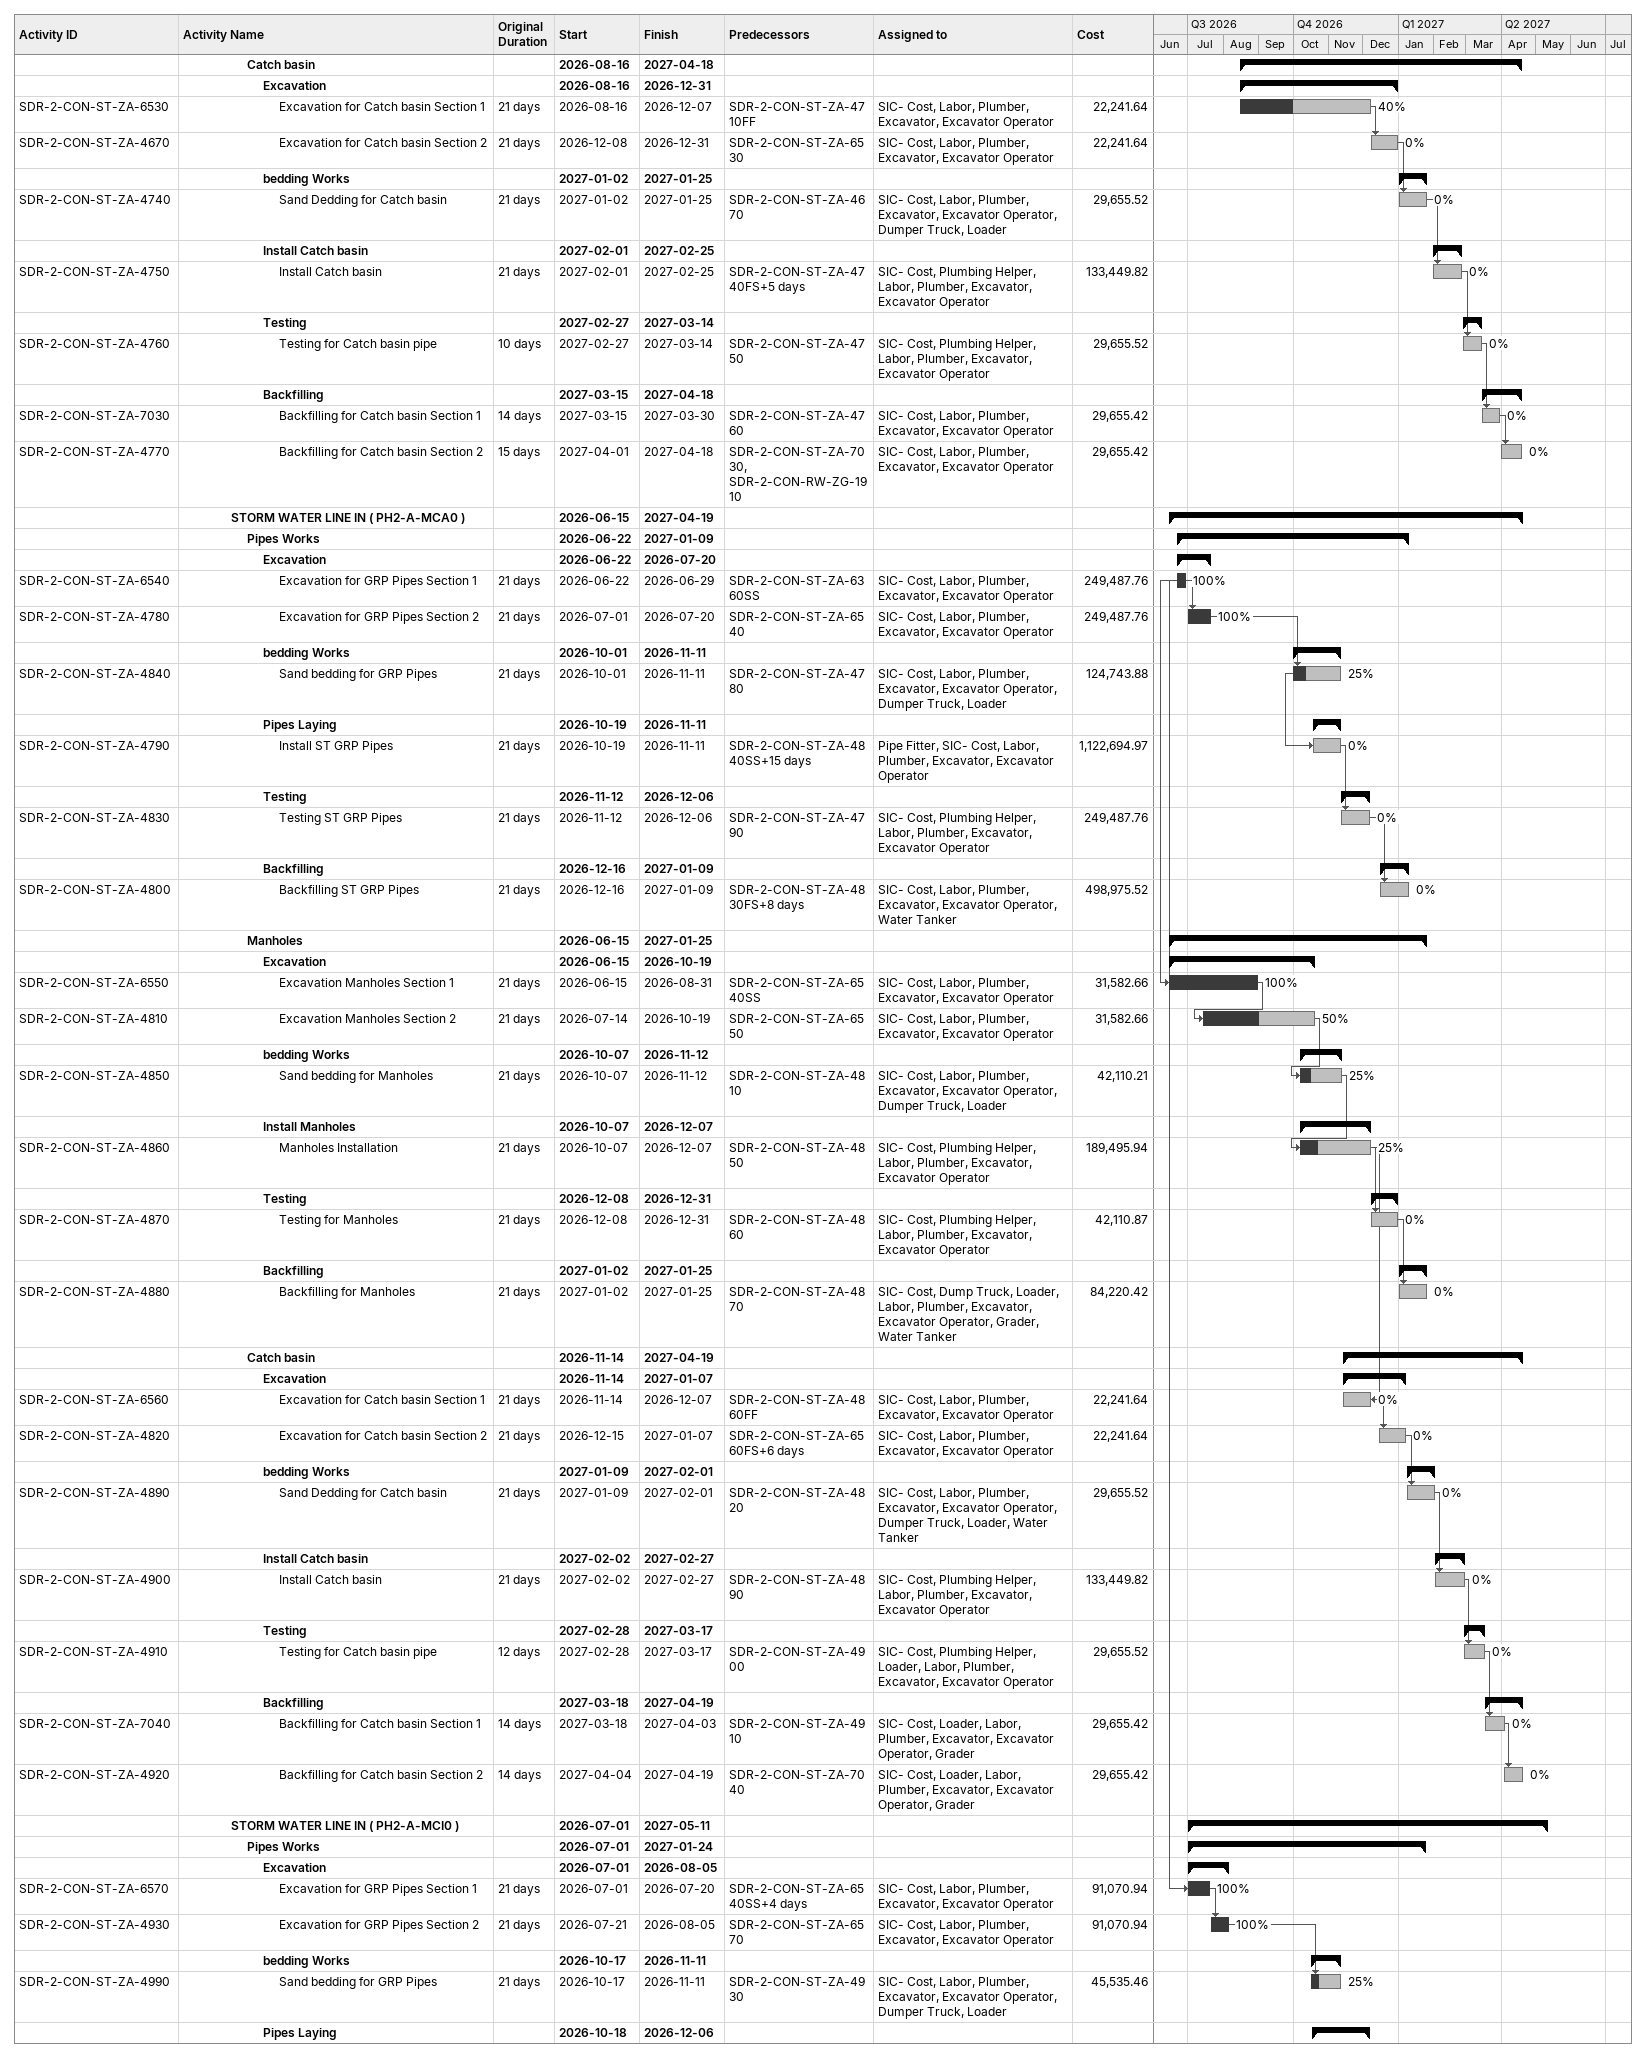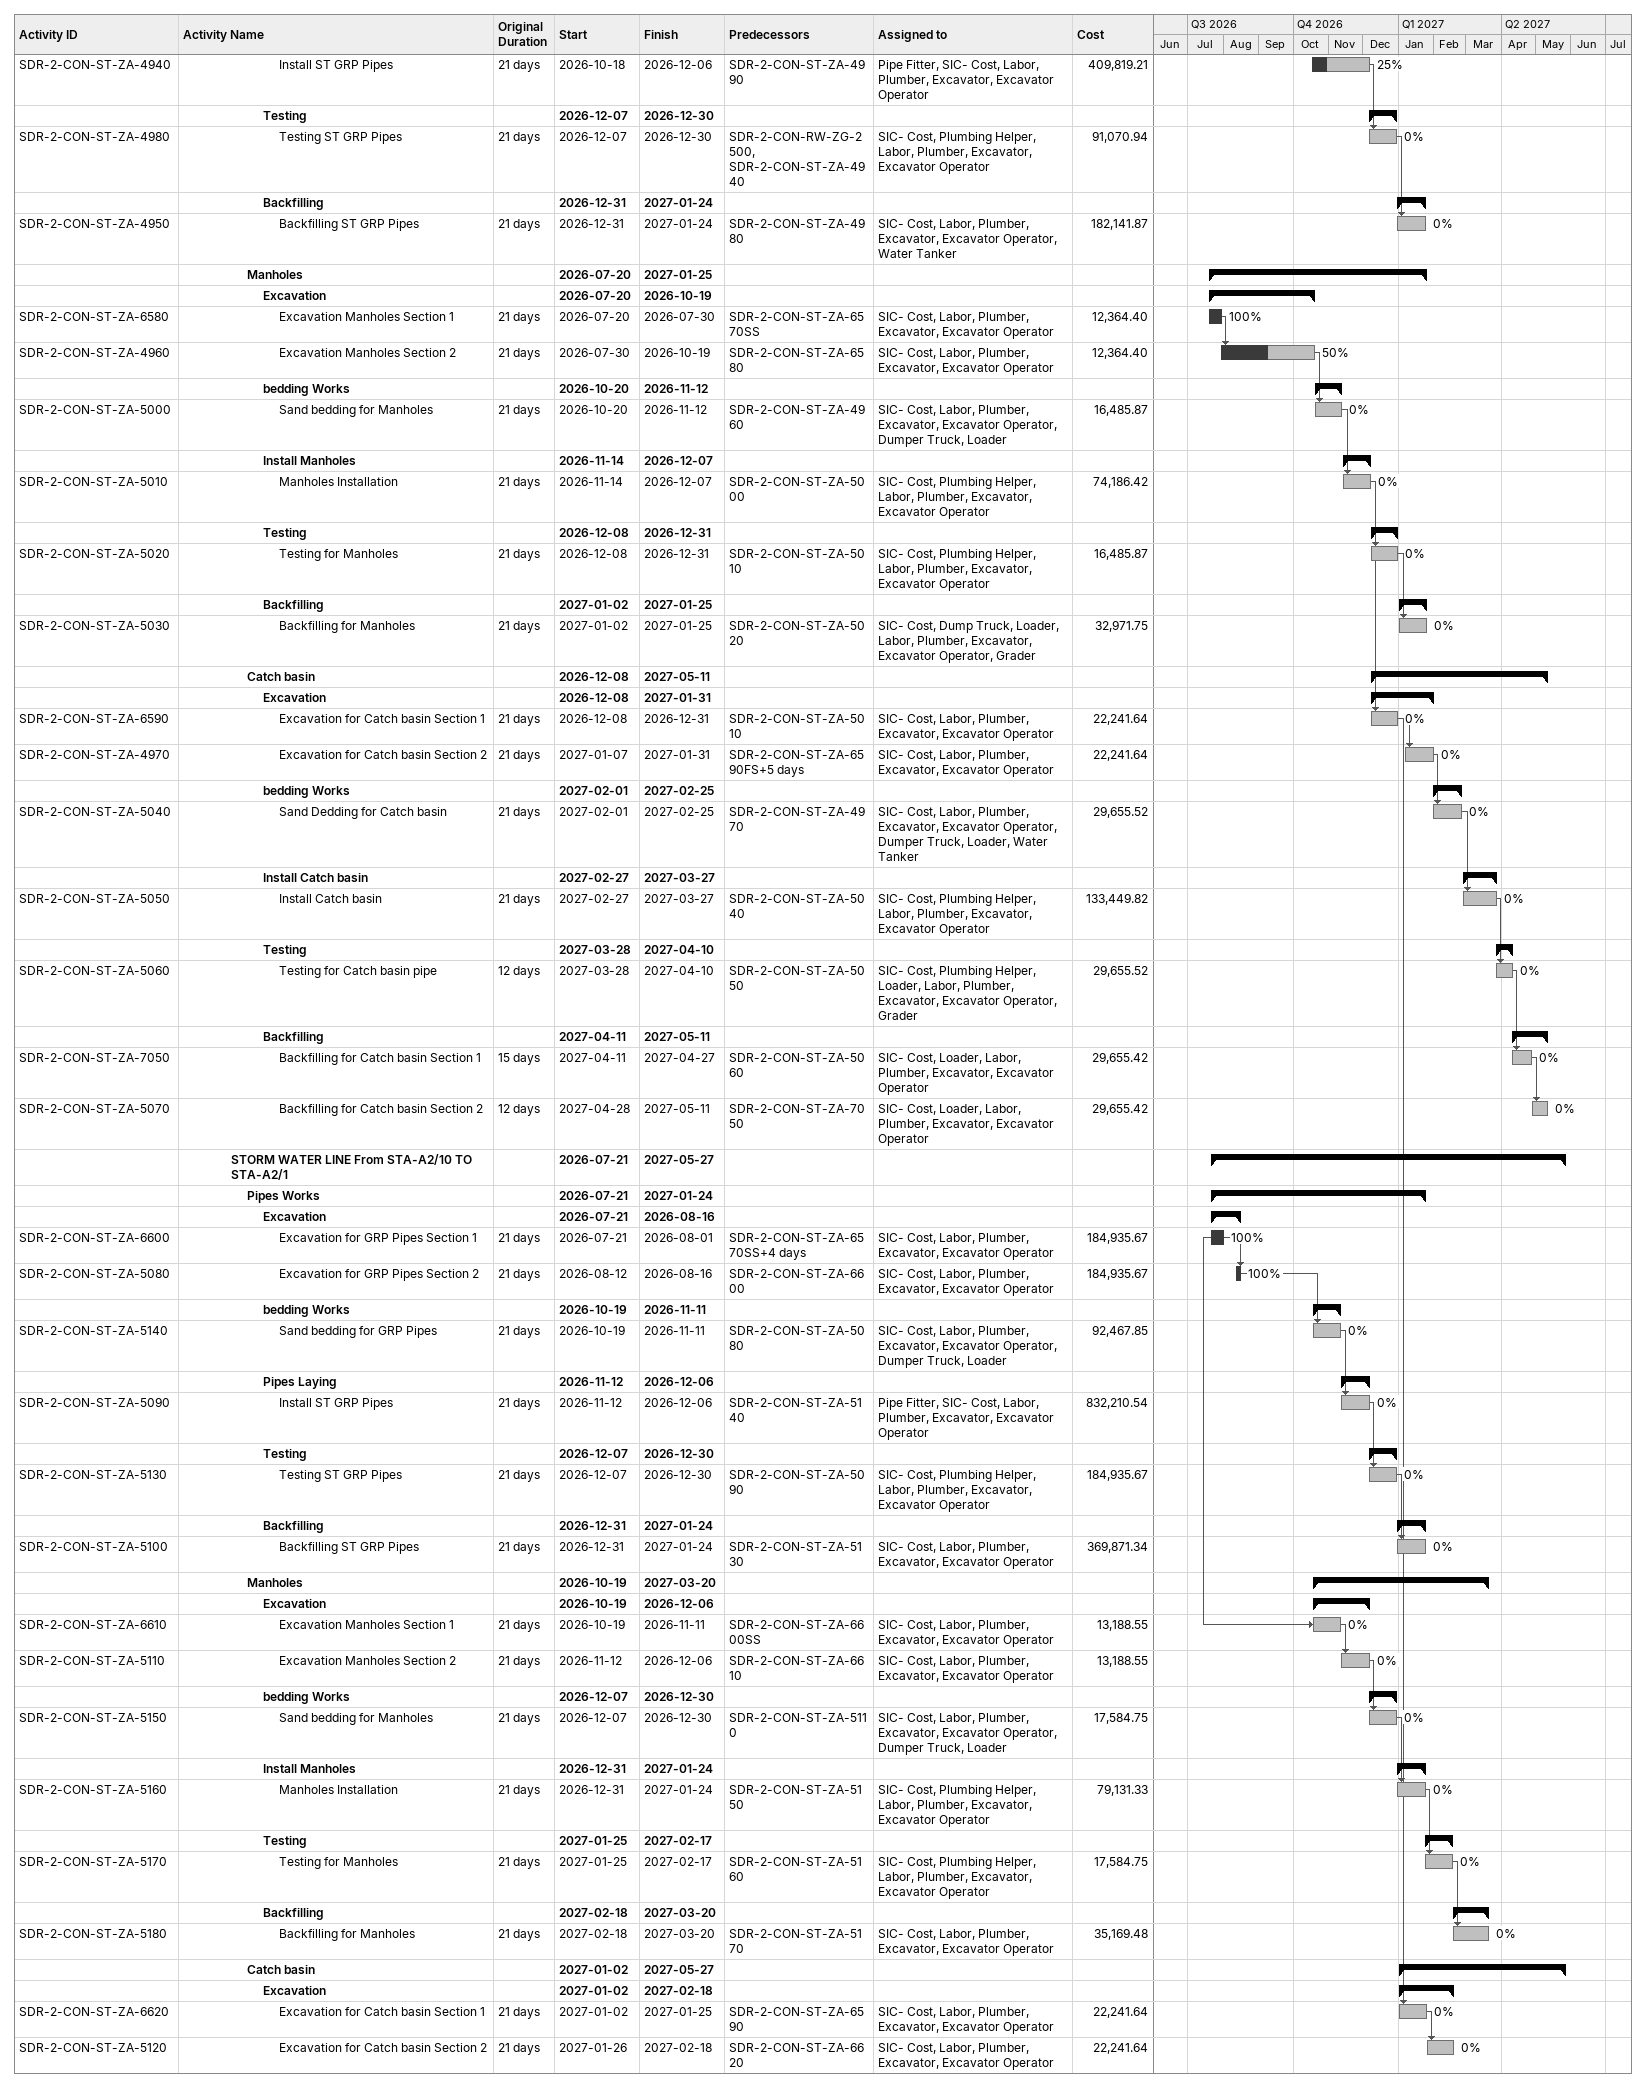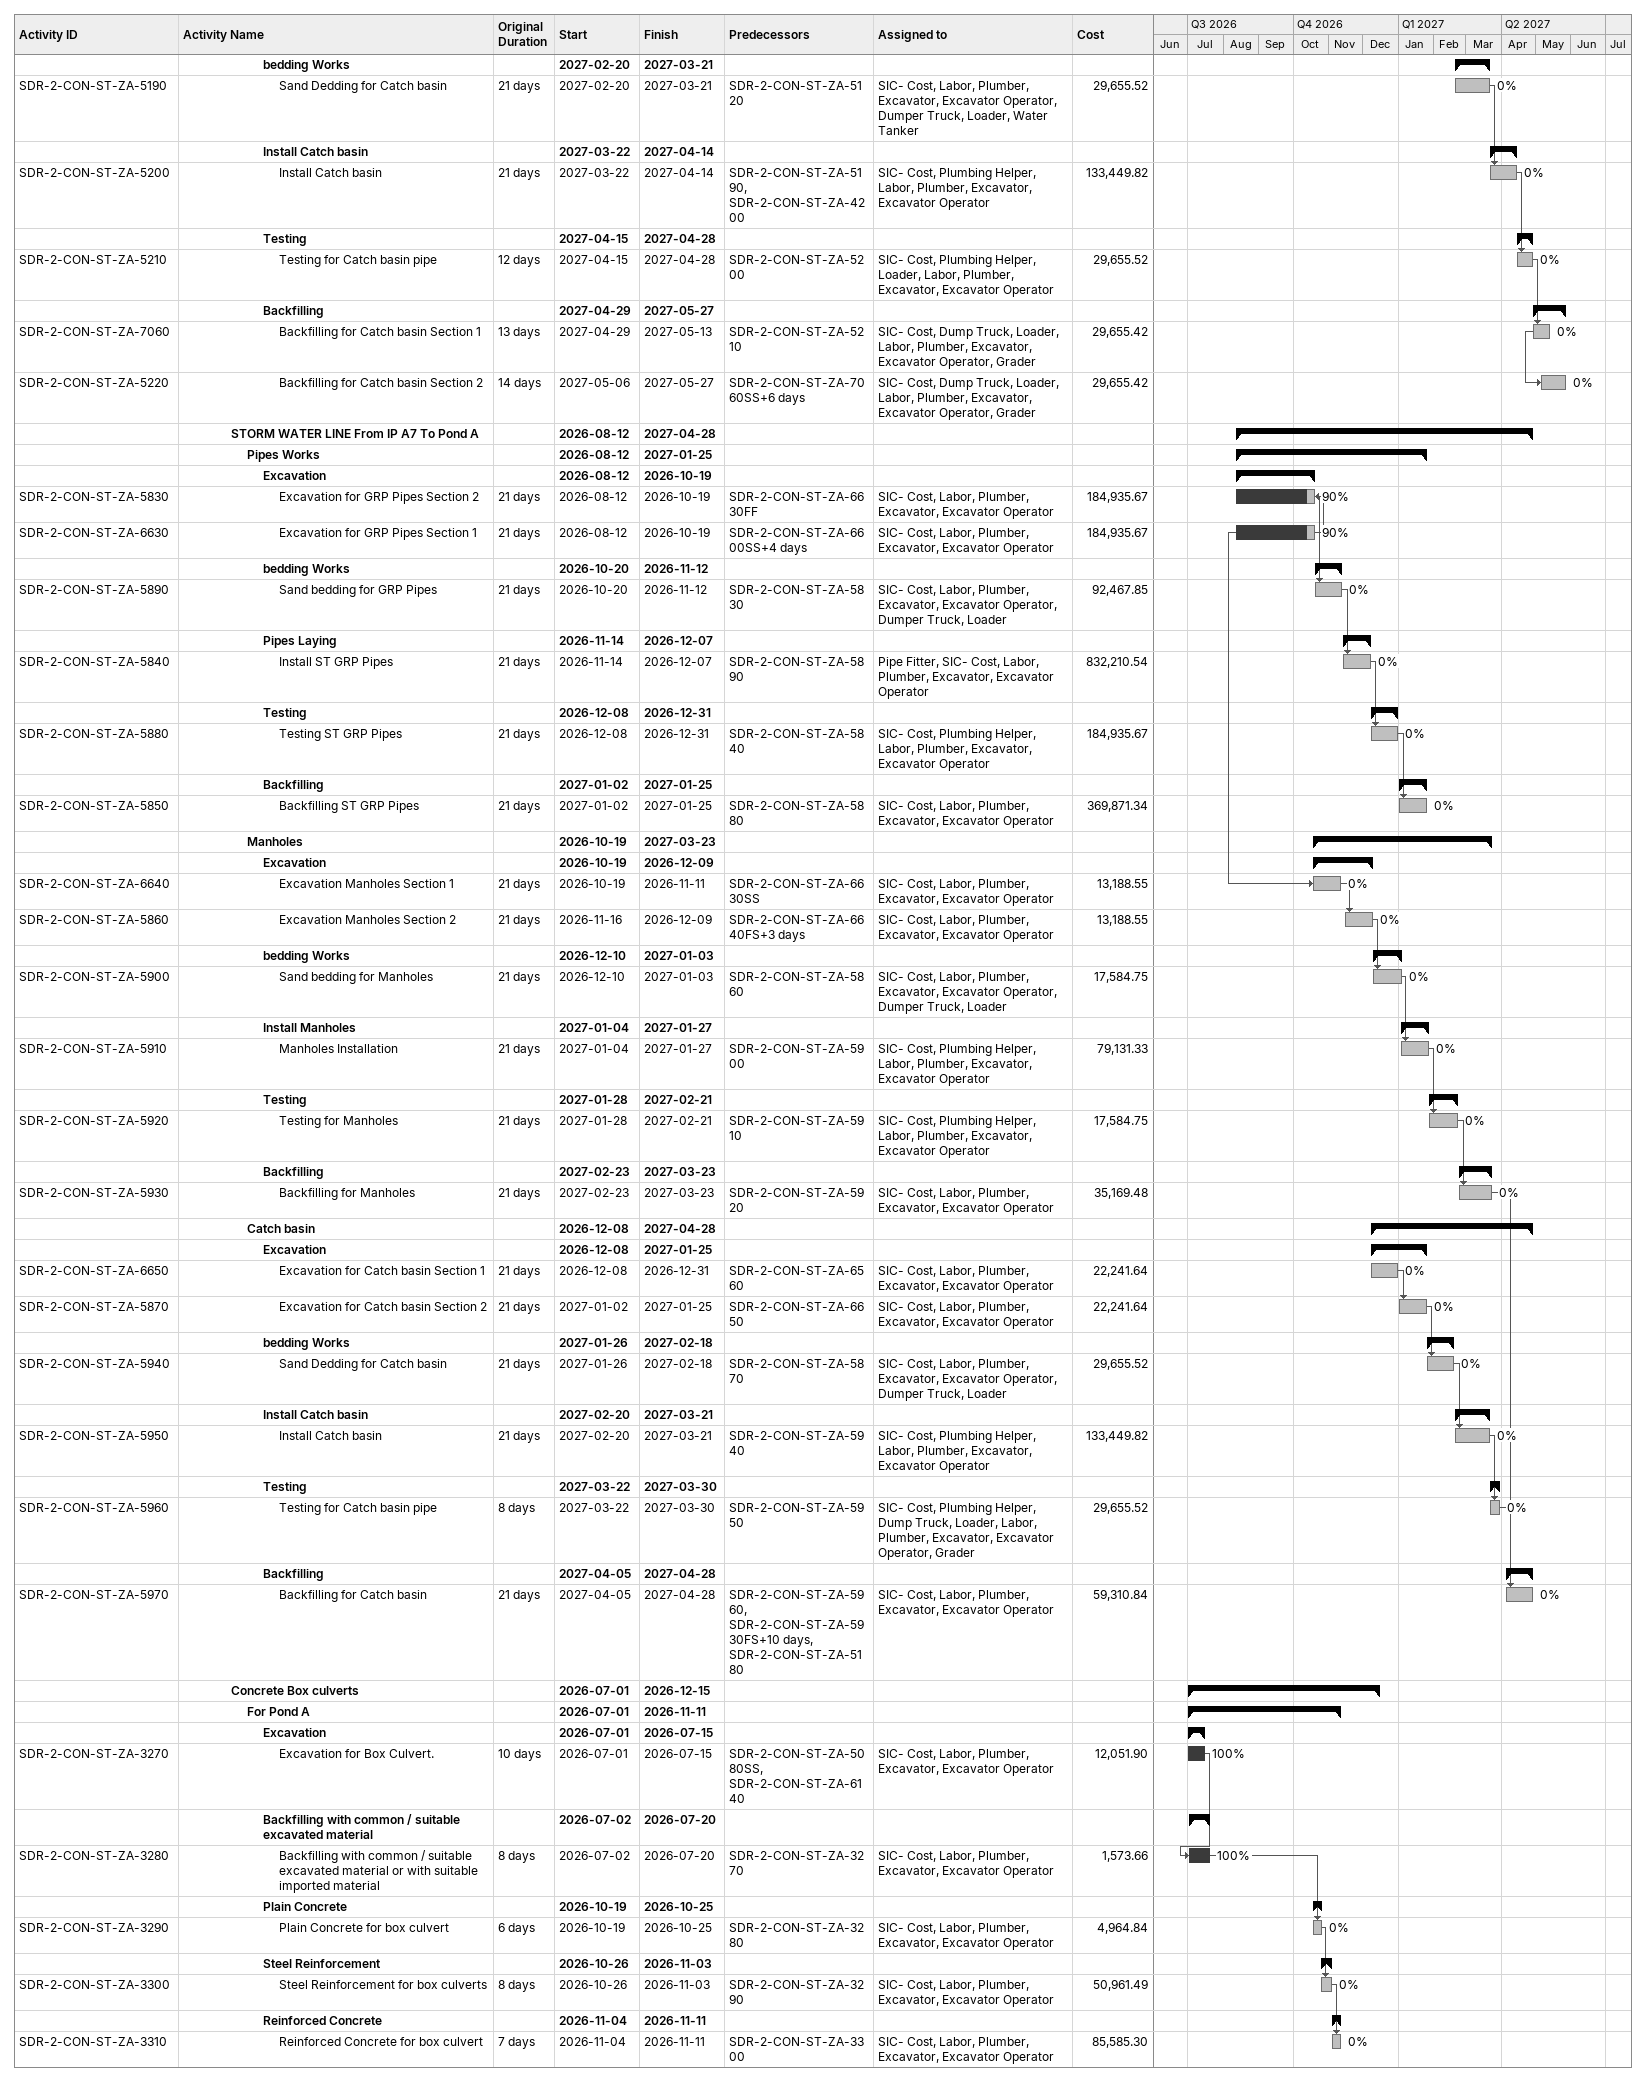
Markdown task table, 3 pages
| ID | Level | Task | Original duration | Start | Finish | Predecessors | Resources | % complete | Cost |
|---|---|---|---|---|---|---|---|---|---|
|  | 5 | **Catch basin** |  | 2026-08-16 | 2027-04-18 |  |  |  |  |
|  | 6 | **Excavation** |  | 2026-08-16 | 2026-12-31 |  |  |  |  |
| SDR-2-CON-ST-ZA-6530 | 7 | Excavation for Catch basin Section 1 | 21d | 2026-08-16 | 2026-12-07 | SDR-2-CON-ST-ZA-4710FF | SIC- Cost, Labor, Plumber, Excavator, Excavator Operator | 40 | 22241.64 |
| SDR-2-CON-ST-ZA-4670 | 7 | Excavation for Catch basin Section 2 | 21d | 2026-12-08 | 2026-12-31 | SDR-2-CON-ST-ZA-6530 | SIC- Cost, Labor, Plumber, Excavator, Excavator Operator | 0 | 22241.64 |
|  | 6 | **bedding Works** |  | 2027-01-02 | 2027-01-25 |  |  |  |  |
| SDR-2-CON-ST-ZA-4740 | 7 | Sand Dedding for Catch basin | 21d | 2027-01-02 | 2027-01-25 | SDR-2-CON-ST-ZA-4670 | SIC- Cost, Labor, Plumber, Excavator, Excavator Operator, Dumper Truck, Loader | 0 | 29655.52 |
|  | 6 | **Install Catch basin** |  | 2027-02-01 | 2027-02-25 |  |  |  |  |
| SDR-2-CON-ST-ZA-4750 | 7 | Install Catch basin | 21d | 2027-02-01 | 2027-02-25 | SDR-2-CON-ST-ZA-4740FS+5d | SIC- Cost, Plumbing Helper, Labor, Plumber, Excavator, Excavator Operator | 0 | 133449.82 |
|  | 6 | **Testing** |  | 2027-02-27 | 2027-03-14 |  |  |  |  |
| SDR-2-CON-ST-ZA-4760 | 7 | Testing for Catch basin pipe | 10d | 2027-02-27 | 2027-03-14 | SDR-2-CON-ST-ZA-4750 | SIC- Cost, Plumbing Helper, Labor, Plumber, Excavator, Excavator Operator | 0 | 29655.52 |
|  | 6 | **Backfilling** |  | 2027-03-15 | 2027-04-18 |  |  |  |  |
| SDR-2-CON-ST-ZA-7030 | 7 | Backfilling for Catch basin Section 1 | 14d | 2027-03-15 | 2027-03-30 | SDR-2-CON-ST-ZA-4760 | SIC- Cost, Labor, Plumber, Excavator, Excavator Operator | 0 | 29655.42 |
| SDR-2-CON-ST-ZA-4770 | 7 | Backfilling for Catch basin Section 2 | 15d | 2027-04-01 | 2027-04-18 | SDR-2-CON-ST-ZA-7030, SDR-2-CON-RW-ZG-1910 | SIC- Cost, Labor, Plumber, Excavator, Excavator Operator | 0 | 29655.42 |
|  | 4 | **STORM WATER LINE IN ( PH2-A-MCA0 )** |  | 2026-06-15 | 2027-04-19 |  |  |  |  |
|  | 5 | **Pipes Works** |  | 2026-06-22 | 2027-01-09 |  |  |  |  |
|  | 6 | **Excavation** |  | 2026-06-22 | 2026-07-20 |  |  |  |  |
| SDR-2-CON-ST-ZA-6540 | 7 | Excavation for GRP Pipes Section 1 | 21d | 2026-06-22 | 2026-06-29 | SDR-2-CON-ST-ZA-6360SS | SIC- Cost, Labor, Plumber, Excavator, Excavator Operator | 100 | 249487.76 |
| SDR-2-CON-ST-ZA-4780 | 7 | Excavation for GRP Pipes Section 2 | 21d | 2026-07-01 | 2026-07-20 | SDR-2-CON-ST-ZA-6540 | SIC- Cost, Labor, Plumber, Excavator, Excavator Operator | 100 | 249487.76 |
|  | 6 | **bedding Works** |  | 2026-10-01 | 2026-11-11 |  |  |  |  |
| SDR-2-CON-ST-ZA-4840 | 7 | Sand bedding for GRP Pipes | 21d | 2026-10-01 | 2026-11-11 | SDR-2-CON-ST-ZA-4780 | SIC- Cost, Labor, Plumber, Excavator, Excavator Operator, Dumper Truck, Loader | 25 | 124743.88 |
|  | 6 | **Pipes Laying** |  | 2026-10-19 | 2026-11-11 |  |  |  |  |
| SDR-2-CON-ST-ZA-4790 | 7 | Install ST GRP Pipes | 21d | 2026-10-19 | 2026-11-11 | SDR-2-CON-ST-ZA-4840SS+15d | Pipe Fitter, SIC- Cost, Labor, Plumber, Excavator, Excavator Operator | 0 | 1122694.97 |
|  | 6 | **Testing** |  | 2026-11-12 | 2026-12-06 |  |  |  |  |
| SDR-2-CON-ST-ZA-4830 | 7 | Testing ST GRP Pipes | 21d | 2026-11-12 | 2026-12-06 | SDR-2-CON-ST-ZA-4790 | SIC- Cost, Plumbing Helper, Labor, Plumber, Excavator, Excavator Operator | 0 | 249487.76 |
|  | 6 | **Backfilling** |  | 2026-12-16 | 2027-01-09 |  |  |  |  |
| SDR-2-CON-ST-ZA-4800 | 7 | Backfilling ST GRP Pipes | 21d | 2026-12-16 | 2027-01-09 | SDR-2-CON-ST-ZA-4830FS+8d | SIC- Cost, Labor, Plumber, Excavator, Excavator Operator, Water Tanker | 0 | 498975.52 |
|  | 5 | **Manholes** |  | 2026-06-15 | 2027-01-25 |  |  |  |  |
|  | 6 | **Excavation** |  | 2026-06-15 | 2026-10-19 |  |  |  |  |
| SDR-2-CON-ST-ZA-6550 | 7 | Excavation Manholes Section 1 | 21d | 2026-06-15 | 2026-08-31 | SDR-2-CON-ST-ZA-6540SS | SIC- Cost, Labor, Plumber, Excavator, Excavator Operator | 100 | 31582.66 |
| SDR-2-CON-ST-ZA-4810 | 7 | Excavation Manholes Section 2 | 21d | 2026-07-14 | 2026-10-19 | SDR-2-CON-ST-ZA-6550 | SIC- Cost, Labor, Plumber, Excavator, Excavator Operator | 50 | 31582.66 |
|  | 6 | **bedding Works** |  | 2026-10-07 | 2026-11-12 |  |  |  |  |
| SDR-2-CON-ST-ZA-4850 | 7 | Sand bedding for Manholes | 21d | 2026-10-07 | 2026-11-12 | SDR-2-CON-ST-ZA-4810 | SIC- Cost, Labor, Plumber, Excavator, Excavator Operator, Dumper Truck, Loader | 25 | 42110.21 |
|  | 6 | **Install Manholes** |  | 2026-10-07 | 2026-12-07 |  |  |  |  |
| SDR-2-CON-ST-ZA-4860 | 7 | Manholes Installation | 21d | 2026-10-07 | 2026-12-07 | SDR-2-CON-ST-ZA-4850 | SIC- Cost, Plumbing Helper, Labor, Plumber, Excavator, Excavator Operator | 25 | 189495.94 |
|  | 6 | **Testing** |  | 2026-12-08 | 2026-12-31 |  |  |  |  |
| SDR-2-CON-ST-ZA-4870 | 7 | Testing for Manholes | 21d | 2026-12-08 | 2026-12-31 | SDR-2-CON-ST-ZA-4860 | SIC- Cost, Plumbing Helper, Labor, Plumber, Excavator, Excavator Operator | 0 | 42110.87 |
|  | 6 | **Backfilling** |  | 2027-01-02 | 2027-01-25 |  |  |  |  |
| SDR-2-CON-ST-ZA-4880 | 7 | Backfilling for Manholes | 21d | 2027-01-02 | 2027-01-25 | SDR-2-CON-ST-ZA-4870 | SIC- Cost, Dump Truck, Loader, Labor, Plumber, Excavator, Excavator Operator, Grader, Water Tanker | 0 | 84220.42 |
|  | 5 | **Catch basin** |  | 2026-11-14 | 2027-04-19 |  |  |  |  |
|  | 6 | **Excavation** |  | 2026-11-14 | 2027-01-07 |  |  |  |  |
| SDR-2-CON-ST-ZA-6560 | 7 | Excavation for Catch basin Section 1 | 21d | 2026-11-14 | 2026-12-07 | SDR-2-CON-ST-ZA-4860FF | SIC- Cost, Labor, Plumber, Excavator, Excavator Operator | 0 | 22241.64 |
| SDR-2-CON-ST-ZA-4820 | 7 | Excavation for Catch basin Section 2 | 21d | 2026-12-15 | 2027-01-07 | SDR-2-CON-ST-ZA-6560FS+6d | SIC- Cost, Labor, Plumber, Excavator, Excavator Operator | 0 | 22241.64 |
|  | 6 | **bedding Works** |  | 2027-01-09 | 2027-02-01 |  |  |  |  |
| SDR-2-CON-ST-ZA-4890 | 7 | Sand Dedding for Catch basin | 21d | 2027-01-09 | 2027-02-01 | SDR-2-CON-ST-ZA-4820 | SIC- Cost, Labor, Plumber, Excavator, Excavator Operator, Dumper Truck, Loader, Water Tanker | 0 | 29655.52 |
|  | 6 | **Install Catch basin** |  | 2027-02-02 | 2027-02-27 |  |  |  |  |
| SDR-2-CON-ST-ZA-4900 | 7 | Install Catch basin | 21d | 2027-02-02 | 2027-02-27 | SDR-2-CON-ST-ZA-4890 | SIC- Cost, Plumbing Helper, Labor, Plumber, Excavator, Excavator Operator | 0 | 133449.82 |
|  | 6 | **Testing** |  | 2027-02-28 | 2027-03-17 |  |  |  |  |
| SDR-2-CON-ST-ZA-4910 | 7 | Testing for Catch basin pipe | 12d | 2027-02-28 | 2027-03-17 | SDR-2-CON-ST-ZA-4900 | SIC- Cost, Plumbing Helper, Loader, Labor, Plumber, Excavator, Excavator Operator | 0 | 29655.52 |
|  | 6 | **Backfilling** |  | 2027-03-18 | 2027-04-19 |  |  |  |  |
| SDR-2-CON-ST-ZA-7040 | 7 | Backfilling for Catch basin Section 1 | 14d | 2027-03-18 | 2027-04-03 | SDR-2-CON-ST-ZA-4910 | SIC- Cost, Loader, Labor, Plumber, Excavator, Excavator Operator, Grader | 0 | 29655.42 |
| SDR-2-CON-ST-ZA-4920 | 7 | Backfilling for Catch basin Section 2 | 14d | 2027-04-04 | 2027-04-19 | SDR-2-CON-ST-ZA-7040 | SIC- Cost, Loader, Labor, Plumber, Excavator, Excavator Operator, Grader | 0 | 29655.42 |
|  | 4 | **STORM WATER LINE IN ( PH2-A-MCI0 )** |  | 2026-07-01 | 2027-05-11 |  |  |  |  |
|  | 5 | **Pipes Works** |  | 2026-07-01 | 2027-01-24 |  |  |  |  |
|  | 6 | **Excavation** |  | 2026-07-01 | 2026-08-05 |  |  |  |  |
| SDR-2-CON-ST-ZA-6570 | 7 | Excavation for GRP Pipes Section 1 | 21d | 2026-07-01 | 2026-07-20 | SDR-2-CON-ST-ZA-6540SS+4d | SIC- Cost, Labor, Plumber, Excavator, Excavator Operator | 100 | 91070.94 |
| SDR-2-CON-ST-ZA-4930 | 7 | Excavation for GRP Pipes Section 2 | 21d | 2026-07-21 | 2026-08-05 | SDR-2-CON-ST-ZA-6570 | SIC- Cost, Labor, Plumber, Excavator, Excavator Operator | 100 | 91070.94 |
|  | 6 | **bedding Works** |  | 2026-10-17 | 2026-11-11 |  |  |  |  |
| SDR-2-CON-ST-ZA-4990 | 7 | Sand bedding for GRP Pipes | 21d | 2026-10-17 | 2026-11-11 | SDR-2-CON-ST-ZA-4930 | SIC- Cost, Labor, Plumber, Excavator, Excavator Operator, Dumper Truck, Loader | 25 | 45535.46 |
|  | 6 | **Pipes Laying** |  | 2026-10-18 | 2026-12-06 |  |  |  |  |
| SDR-2-CON-ST-ZA-4940 | 7 | Install ST GRP Pipes | 21d | 2026-10-18 | 2026-12-06 | SDR-2-CON-ST-ZA-4990 | Pipe Fitter, SIC- Cost, Labor, Plumber, Excavator, Excavator Operator | 25 | 409819.21 |
|  | 6 | **Testing** |  | 2026-12-07 | 2026-12-30 |  |  |  |  |
| SDR-2-CON-ST-ZA-4980 | 7 | Testing ST GRP Pipes | 21d | 2026-12-07 | 2026-12-30 | SDR-2-CON-RW-ZG-2500, SDR-2-CON-ST-ZA-4940 | SIC- Cost, Plumbing Helper, Labor, Plumber, Excavator, Excavator Operator | 0 | 91070.94 |
|  | 6 | **Backfilling** |  | 2026-12-31 | 2027-01-24 |  |  |  |  |
| SDR-2-CON-ST-ZA-4950 | 7 | Backfilling ST GRP Pipes | 21d | 2026-12-31 | 2027-01-24 | SDR-2-CON-ST-ZA-4980 | SIC- Cost, Labor, Plumber, Excavator, Excavator Operator, Water Tanker | 0 | 182141.87 |
|  | 5 | **Manholes** |  | 2026-07-20 | 2027-01-25 |  |  |  |  |
|  | 6 | **Excavation** |  | 2026-07-20 | 2026-10-19 |  |  |  |  |
| SDR-2-CON-ST-ZA-6580 | 7 | Excavation Manholes Section 1 | 21d | 2026-07-20 | 2026-07-30 | SDR-2-CON-ST-ZA-6570SS | SIC- Cost, Labor, Plumber, Excavator, Excavator Operator | 100 | 12364.40 |
| SDR-2-CON-ST-ZA-4960 | 7 | Excavation Manholes Section 2 | 21d | 2026-07-30 | 2026-10-19 | SDR-2-CON-ST-ZA-6580 | SIC- Cost, Labor, Plumber, Excavator, Excavator Operator | 50 | 12364.40 |
|  | 6 | **bedding Works** |  | 2026-10-20 | 2026-11-12 |  |  |  |  |
| SDR-2-CON-ST-ZA-5000 | 7 | Sand bedding for Manholes | 21d | 2026-10-20 | 2026-11-12 | SDR-2-CON-ST-ZA-4960 | SIC- Cost, Labor, Plumber, Excavator, Excavator Operator, Dumper Truck, Loader | 0 | 16485.87 |
|  | 6 | **Install Manholes** |  | 2026-11-14 | 2026-12-07 |  |  |  |  |
| SDR-2-CON-ST-ZA-5010 | 7 | Manholes Installation | 21d | 2026-11-14 | 2026-12-07 | SDR-2-CON-ST-ZA-5000 | SIC- Cost, Plumbing Helper, Labor, Plumber, Excavator, Excavator Operator | 0 | 74186.42 |
|  | 6 | **Testing** |  | 2026-12-08 | 2026-12-31 |  |  |  |  |
| SDR-2-CON-ST-ZA-5020 | 7 | Testing for Manholes | 21d | 2026-12-08 | 2026-12-31 | SDR-2-CON-ST-ZA-5010 | SIC- Cost, Plumbing Helper, Labor, Plumber, Excavator, Excavator Operator | 0 | 16485.87 |
|  | 6 | **Backfilling** |  | 2027-01-02 | 2027-01-25 |  |  |  |  |
| SDR-2-CON-ST-ZA-5030 | 7 | Backfilling for Manholes | 21d | 2027-01-02 | 2027-01-25 | SDR-2-CON-ST-ZA-5020 | SIC- Cost, Dump Truck, Loader, Labor, Plumber, Excavator, Excavator Operator, Grader | 0 | 32971.75 |
|  | 5 | **Catch basin** |  | 2026-12-08 | 2027-05-11 |  |  |  |  |
|  | 6 | **Excavation** |  | 2026-12-08 | 2027-01-31 |  |  |  |  |
| SDR-2-CON-ST-ZA-6590 | 7 | Excavation for Catch basin Section 1 | 21d | 2026-12-08 | 2026-12-31 | SDR-2-CON-ST-ZA-5010 | SIC- Cost, Labor, Plumber, Excavator, Excavator Operator | 0 | 22241.64 |
| SDR-2-CON-ST-ZA-4970 | 7 | Excavation for Catch basin Section 2 | 21d | 2027-01-07 | 2027-01-31 | SDR-2-CON-ST-ZA-6590FS+5d | SIC- Cost, Labor, Plumber, Excavator, Excavator Operator | 0 | 22241.64 |
|  | 6 | **bedding Works** |  | 2027-02-01 | 2027-02-25 |  |  |  |  |
| SDR-2-CON-ST-ZA-5040 | 7 | Sand Dedding for Catch basin | 21d | 2027-02-01 | 2027-02-25 | SDR-2-CON-ST-ZA-4970 | SIC- Cost, Labor, Plumber, Excavator, Excavator Operator, Dumper Truck, Loader, Water Tanker | 0 | 29655.52 |
|  | 6 | **Install Catch basin** |  | 2027-02-27 | 2027-03-27 |  |  |  |  |
| SDR-2-CON-ST-ZA-5050 | 7 | Install Catch basin | 21d | 2027-02-27 | 2027-03-27 | SDR-2-CON-ST-ZA-5040 | SIC- Cost, Plumbing Helper, Labor, Plumber, Excavator, Excavator Operator | 0 | 133449.82 |
|  | 6 | **Testing** |  | 2027-03-28 | 2027-04-10 |  |  |  |  |
| SDR-2-CON-ST-ZA-5060 | 7 | Testing for Catch basin pipe | 12d | 2027-03-28 | 2027-04-10 | SDR-2-CON-ST-ZA-5050 | SIC- Cost, Plumbing Helper, Loader, Labor, Plumber, Excavator, Excavator Operator, Grader | 0 | 29655.52 |
|  | 6 | **Backfilling** |  | 2027-04-11 | 2027-05-11 |  |  |  |  |
| SDR-2-CON-ST-ZA-7050 | 7 | Backfilling for Catch basin Section 1 | 15d | 2027-04-11 | 2027-04-27 | SDR-2-CON-ST-ZA-5060 | SIC- Cost, Loader, Labor, Plumber, Excavator, Excavator Operator | 0 | 29655.42 |
| SDR-2-CON-ST-ZA-5070 | 7 | Backfilling for Catch basin Section 2 | 12d | 2027-04-28 | 2027-05-11 | SDR-2-CON-ST-ZA-7050 | SIC- Cost, Loader, Labor, Plumber, Excavator, Excavator Operator | 0 | 29655.42 |
|  | 4 | **STORM WATER LINE From STA-A2/10 TO STA-A2/1** |  | 2026-07-21 | 2027-05-27 |  |  |  |  |
|  | 5 | **Pipes Works** |  | 2026-07-21 | 2027-01-24 |  |  |  |  |
|  | 6 | **Excavation** |  | 2026-07-21 | 2026-08-16 |  |  |  |  |
| SDR-2-CON-ST-ZA-6600 | 7 | Excavation for GRP Pipes Section 1 | 21d | 2026-07-21 | 2026-08-01 | SDR-2-CON-ST-ZA-6570SS+4d | SIC- Cost, Labor, Plumber, Excavator, Excavator Operator | 100 | 184935.67 |
| SDR-2-CON-ST-ZA-5080 | 7 | Excavation for GRP Pipes Section 2 | 21d | 2026-08-12 | 2026-08-16 | SDR-2-CON-ST-ZA-6600 | SIC- Cost, Labor, Plumber, Excavator, Excavator Operator | 100 | 184935.67 |
|  | 6 | **bedding Works** |  | 2026-10-19 | 2026-11-11 |  |  |  |  |
| SDR-2-CON-ST-ZA-5140 | 7 | Sand bedding for GRP Pipes | 21d | 2026-10-19 | 2026-11-11 | SDR-2-CON-ST-ZA-5080 | SIC- Cost, Labor, Plumber, Excavator, Excavator Operator, Dumper Truck, Loader | 0 | 92467.85 |
|  | 6 | **Pipes Laying** |  | 2026-11-12 | 2026-12-06 |  |  |  |  |
| SDR-2-CON-ST-ZA-5090 | 7 | Install ST GRP Pipes | 21d | 2026-11-12 | 2026-12-06 | SDR-2-CON-ST-ZA-5140 | Pipe Fitter, SIC- Cost, Labor, Plumber, Excavator, Excavator Operator | 0 | 832210.54 |
|  | 6 | **Testing** |  | 2026-12-07 | 2026-12-30 |  |  |  |  |
| SDR-2-CON-ST-ZA-5130 | 7 | Testing ST GRP Pipes | 21d | 2026-12-07 | 2026-12-30 | SDR-2-CON-ST-ZA-5090 | SIC- Cost, Plumbing Helper, Labor, Plumber, Excavator, Excavator Operator | 0 | 184935.67 |
|  | 6 | **Backfilling** |  | 2026-12-31 | 2027-01-24 |  |  |  |  |
| SDR-2-CON-ST-ZA-5100 | 7 | Backfilling ST GRP Pipes | 21d | 2026-12-31 | 2027-01-24 | SDR-2-CON-ST-ZA-5130 | SIC- Cost, Labor, Plumber, Excavator, Excavator Operator | 0 | 369871.34 |
|  | 5 | **Manholes** |  | 2026-10-19 | 2027-03-20 |  |  |  |  |
|  | 6 | **Excavation** |  | 2026-10-19 | 2026-12-06 |  |  |  |  |
| SDR-2-CON-ST-ZA-6610 | 7 | Excavation Manholes Section 1 | 21d | 2026-10-19 | 2026-11-11 | SDR-2-CON-ST-ZA-6600SS | SIC- Cost, Labor, Plumber, Excavator, Excavator Operator | 0 | 13188.55 |
| SDR-2-CON-ST-ZA-5110 | 7 | Excavation Manholes Section 2 | 21d | 2026-11-12 | 2026-12-06 | SDR-2-CON-ST-ZA-6610 | SIC- Cost, Labor, Plumber, Excavator, Excavator Operator | 0 | 13188.55 |
|  | 6 | **bedding Works** |  | 2026-12-07 | 2026-12-30 |  |  |  |  |
| SDR-2-CON-ST-ZA-5150 | 7 | Sand bedding for Manholes | 21d | 2026-12-07 | 2026-12-30 | SDR-2-CON-ST-ZA-5110 | SIC- Cost, Labor, Plumber, Excavator, Excavator Operator, Dumper Truck, Loader | 0 | 17584.75 |
|  | 6 | **Install Manholes** |  | 2026-12-31 | 2027-01-24 |  |  |  |  |
| SDR-2-CON-ST-ZA-5160 | 7 | Manholes Installation | 21d | 2026-12-31 | 2027-01-24 | SDR-2-CON-ST-ZA-5150 | SIC- Cost, Plumbing Helper, Labor, Plumber, Excavator, Excavator Operator | 0 | 79131.33 |
|  | 6 | **Testing** |  | 2027-01-25 | 2027-02-17 |  |  |  |  |
| SDR-2-CON-ST-ZA-5170 | 7 | Testing for Manholes | 21d | 2027-01-25 | 2027-02-17 | SDR-2-CON-ST-ZA-5160 | SIC- Cost, Plumbing Helper, Labor, Plumber, Excavator, Excavator Operator | 0 | 17584.75 |
|  | 6 | **Backfilling** |  | 2027-02-18 | 2027-03-20 |  |  |  |  |
| SDR-2-CON-ST-ZA-5180 | 7 | Backfilling for Manholes | 21d | 2027-02-18 | 2027-03-20 | SDR-2-CON-ST-ZA-5170 | SIC- Cost, Labor, Plumber, Excavator, Excavator Operator | 0 | 35169.48 |
|  | 5 | **Catch basin** |  | 2027-01-02 | 2027-05-27 |  |  |  |  |
|  | 6 | **Excavation** |  | 2027-01-02 | 2027-02-18 |  |  |  |  |
| SDR-2-CON-ST-ZA-6620 | 7 | Excavation for Catch basin Section 1 | 21d | 2027-01-02 | 2027-01-25 | SDR-2-CON-ST-ZA-6590 | SIC- Cost, Labor, Plumber, Excavator, Excavator Operator | 0 | 22241.64 |
| SDR-2-CON-ST-ZA-5120 | 7 | Excavation for Catch basin Section 2 | 21d | 2027-01-26 | 2027-02-18 | SDR-2-CON-ST-ZA-6620 | SIC- Cost, Labor, Plumber, Excavator, Excavator Operator | 0 | 22241.64 |
|  | 6 | **bedding Works** |  | 2027-02-20 | 2027-03-21 |  |  |  |  |
| SDR-2-CON-ST-ZA-5190 | 7 | Sand Dedding for Catch basin | 21d | 2027-02-20 | 2027-03-21 | SDR-2-CON-ST-ZA-5120 | SIC- Cost, Labor, Plumber, Excavator, Excavator Operator, Dumper Truck, Loader, Water Tanker | 0 | 29655.52 |
|  | 6 | **Install Catch basin** |  | 2027-03-22 | 2027-04-14 |  |  |  |  |
| SDR-2-CON-ST-ZA-5200 | 7 | Install Catch basin | 21d | 2027-03-22 | 2027-04-14 | SDR-2-CON-ST-ZA-5190, SDR-2-CON-ST-ZA-4200 | SIC- Cost, Plumbing Helper, Labor, Plumber, Excavator, Excavator Operator | 0 | 133449.82 |
|  | 6 | **Testing** |  | 2027-04-15 | 2027-04-28 |  |  |  |  |
| SDR-2-CON-ST-ZA-5210 | 7 | Testing for Catch basin pipe | 12d | 2027-04-15 | 2027-04-28 | SDR-2-CON-ST-ZA-5200 | SIC- Cost, Plumbing Helper, Loader, Labor, Plumber, Excavator, Excavator Operator | 0 | 29655.52 |
|  | 6 | **Backfilling** |  | 2027-04-29 | 2027-05-27 |  |  |  |  |
| SDR-2-CON-ST-ZA-7060 | 7 | Backfilling for Catch basin Section 1 | 13d | 2027-04-29 | 2027-05-13 | SDR-2-CON-ST-ZA-5210 | SIC- Cost, Dump Truck, Loader, Labor, Plumber, Excavator, Excavator Operator, Grader | 0 | 29655.42 |
| SDR-2-CON-ST-ZA-5220 | 7 | Backfilling for Catch basin Section 2 | 14d | 2027-05-06 | 2027-05-27 | SDR-2-CON-ST-ZA-7060SS+6d | SIC- Cost, Dump Truck, Loader, Labor, Plumber, Excavator, Excavator Operator, Grader | 0 | 29655.42 |
|  | 4 | **STORM WATER LINE From IP A7 To Pond A** |  | 2026-08-12 | 2027-04-28 |  |  |  |  |
|  | 5 | **Pipes Works** |  | 2026-08-12 | 2027-01-25 |  |  |  |  |
|  | 6 | **Excavation** |  | 2026-08-12 | 2026-10-19 |  |  |  |  |
| SDR-2-CON-ST-ZA-5830 | 7 | Excavation for GRP Pipes Section 2 | 21d | 2026-08-12 | 2026-10-19 | SDR-2-CON-ST-ZA-6630FF | SIC- Cost, Labor, Plumber, Excavator, Excavator Operator | 90 | 184935.67 |
| SDR-2-CON-ST-ZA-6630 | 7 | Excavation for GRP Pipes Section 1 | 21d | 2026-08-12 | 2026-10-19 | SDR-2-CON-ST-ZA-6600SS+4d | SIC- Cost, Labor, Plumber, Excavator, Excavator Operator | 90 | 184935.67 |
|  | 6 | **bedding Works** |  | 2026-10-20 | 2026-11-12 |  |  |  |  |
| SDR-2-CON-ST-ZA-5890 | 7 | Sand bedding for GRP Pipes | 21d | 2026-10-20 | 2026-11-12 | SDR-2-CON-ST-ZA-5830 | SIC- Cost, Labor, Plumber, Excavator, Excavator Operator, Dumper Truck, Loader | 0 | 92467.85 |
|  | 6 | **Pipes Laying** |  | 2026-11-14 | 2026-12-07 |  |  |  |  |
| SDR-2-CON-ST-ZA-5840 | 7 | Install ST GRP Pipes | 21d | 2026-11-14 | 2026-12-07 | SDR-2-CON-ST-ZA-5890 | Pipe Fitter, SIC- Cost, Labor, Plumber, Excavator, Excavator Operator | 0 | 832210.54 |
|  | 6 | **Testing** |  | 2026-12-08 | 2026-12-31 |  |  |  |  |
| SDR-2-CON-ST-ZA-5880 | 7 | Testing ST GRP Pipes | 21d | 2026-12-08 | 2026-12-31 | SDR-2-CON-ST-ZA-5840 | SIC- Cost, Plumbing Helper, Labor, Plumber, Excavator, Excavator Operator | 0 | 184935.67 |
|  | 6 | **Backfilling** |  | 2027-01-02 | 2027-01-25 |  |  |  |  |
| SDR-2-CON-ST-ZA-5850 | 7 | Backfilling ST GRP Pipes | 21d | 2027-01-02 | 2027-01-25 | SDR-2-CON-ST-ZA-5880 | SIC- Cost, Labor, Plumber, Excavator, Excavator Operator | 0 | 369871.34 |
|  | 5 | **Manholes** |  | 2026-10-19 | 2027-03-23 |  |  |  |  |
|  | 6 | **Excavation** |  | 2026-10-19 | 2026-12-09 |  |  |  |  |
| SDR-2-CON-ST-ZA-6640 | 7 | Excavation Manholes Section 1 | 21d | 2026-10-19 | 2026-11-11 | SDR-2-CON-ST-ZA-6630SS | SIC- Cost, Labor, Plumber, Excavator, Excavator Operator | 0 | 13188.55 |
| SDR-2-CON-ST-ZA-5860 | 7 | Excavation Manholes Section 2 | 21d | 2026-11-16 | 2026-12-09 | SDR-2-CON-ST-ZA-6640FS+3d | SIC- Cost, Labor, Plumber, Excavator, Excavator Operator | 0 | 13188.55 |
|  | 6 | **bedding Works** |  | 2026-12-10 | 2027-01-03 |  |  |  |  |
| SDR-2-CON-ST-ZA-5900 | 7 | Sand bedding for Manholes | 21d | 2026-12-10 | 2027-01-03 | SDR-2-CON-ST-ZA-5860 | SIC- Cost, Labor, Plumber, Excavator, Excavator Operator, Dumper Truck, Loader | 0 | 17584.75 |
|  | 6 | **Install Manholes** |  | 2027-01-04 | 2027-01-27 |  |  |  |  |
| SDR-2-CON-ST-ZA-5910 | 7 | Manholes Installation | 21d | 2027-01-04 | 2027-01-27 | SDR-2-CON-ST-ZA-5900 | SIC- Cost, Plumbing Helper, Labor, Plumber, Excavator, Excavator Operator | 0 | 79131.33 |
|  | 6 | **Testing** |  | 2027-01-28 | 2027-02-21 |  |  |  |  |
| SDR-2-CON-ST-ZA-5920 | 7 | Testing for Manholes | 21d | 2027-01-28 | 2027-02-21 | SDR-2-CON-ST-ZA-5910 | SIC- Cost, Plumbing Helper, Labor, Plumber, Excavator, Excavator Operator | 0 | 17584.75 |
|  | 6 | **Backfilling** |  | 2027-02-23 | 2027-03-23 |  |  |  |  |
| SDR-2-CON-ST-ZA-5930 | 7 | Backfilling for Manholes | 21d | 2027-02-23 | 2027-03-23 | SDR-2-CON-ST-ZA-5920 | SIC- Cost, Labor, Plumber, Excavator, Excavator Operator | 0 | 35169.48 |
|  | 5 | **Catch basin** |  | 2026-12-08 | 2027-04-28 |  |  |  |  |
|  | 6 | **Excavation** |  | 2026-12-08 | 2027-01-25 |  |  |  |  |
| SDR-2-CON-ST-ZA-6650 | 7 | Excavation for Catch basin Section 1 | 21d | 2026-12-08 | 2026-12-31 | SDR-2-CON-ST-ZA-6560 | SIC- Cost, Labor, Plumber, Excavator, Excavator Operator | 0 | 22241.64 |
| SDR-2-CON-ST-ZA-5870 | 7 | Excavation for Catch basin Section 2 | 21d | 2027-01-02 | 2027-01-25 | SDR-2-CON-ST-ZA-6650 | SIC- Cost, Labor, Plumber, Excavator, Excavator Operator | 0 | 22241.64 |
|  | 6 | **bedding Works** |  | 2027-01-26 | 2027-02-18 |  |  |  |  |
| SDR-2-CON-ST-ZA-5940 | 7 | Sand Dedding for Catch basin | 21d | 2027-01-26 | 2027-02-18 | SDR-2-CON-ST-ZA-5870 | SIC- Cost, Labor, Plumber, Excavator, Excavator Operator, Dumper Truck, Loader | 0 | 29655.52 |
|  | 6 | **Install Catch basin** |  | 2027-02-20 | 2027-03-21 |  |  |  |  |
| SDR-2-CON-ST-ZA-5950 | 7 | Install Catch basin | 21d | 2027-02-20 | 2027-03-21 | SDR-2-CON-ST-ZA-5940 | SIC- Cost, Plumbing Helper, Labor, Plumber, Excavator, Excavator Operator | 0 | 133449.82 |
|  | 6 | **Testing** |  | 2027-03-22 | 2027-03-30 |  |  |  |  |
| SDR-2-CON-ST-ZA-5960 | 7 | Testing for Catch basin pipe | 8d | 2027-03-22 | 2027-03-30 | SDR-2-CON-ST-ZA-5950 | SIC- Cost, Plumbing Helper, Dump Truck, Loader, Labor, Plumber, Excavator, Excavator Operator, Grader | 0 | 29655.52 |
|  | 6 | **Backfilling** |  | 2027-04-05 | 2027-04-28 |  |  |  |  |
| SDR-2-CON-ST-ZA-5970 | 7 | Backfilling for Catch basin | 21d | 2027-04-05 | 2027-04-28 | SDR-2-CON-ST-ZA-5960, SDR-2-CON-ST-ZA-5930FS+10d, SDR-2-CON-ST-ZA-5180 | SIC- Cost, Labor, Plumber, Excavator, Excavator Operator | 0 | 59310.84 |
|  | 4 | **Concrete Box culverts** |  | 2026-07-01 | 2026-12-15 |  |  |  |  |
|  | 5 | **For Pond A** |  | 2026-07-01 | 2026-11-11 |  |  |  |  |
|  | 6 | **Excavation** |  | 2026-07-01 | 2026-07-15 |  |  |  |  |
| SDR-2-CON-ST-ZA-3270 | 7 | Excavation for Box Culvert. | 10d | 2026-07-01 | 2026-07-15 | SDR-2-CON-ST-ZA-5080SS, SDR-2-CON-ST-ZA-6140 | SIC- Cost, Labor, Plumber, Excavator, Excavator Operator | 100 | 12051.90 |
|  | 6 | **Backfilling with common / suitable excavated material** |  | 2026-07-02 | 2026-07-20 |  |  |  |  |
| SDR-2-CON-ST-ZA-3280 | 7 | Backfilling with common / suitable excavated material or with suitable imported material | 8d | 2026-07-02 | 2026-07-20 | SDR-2-CON-ST-ZA-3270 | SIC- Cost, Labor, Plumber, Excavator, Excavator Operator | 100 | 1573.66 |
|  | 6 | **Plain Concrete** |  | 2026-10-19 | 2026-10-25 |  |  |  |  |
| SDR-2-CON-ST-ZA-3290 | 7 | Plain Concrete for box culvert | 6d | 2026-10-19 | 2026-10-25 | SDR-2-CON-ST-ZA-3280 | SIC- Cost, Labor, Plumber, Excavator, Excavator Operator | 0 | 4964.84 |
|  | 6 | **Steel Reinforcement** |  | 2026-10-26 | 2026-11-03 |  |  |  |  |
| SDR-2-CON-ST-ZA-3300 | 7 | Steel Reinforcement for box culverts | 8d | 2026-10-26 | 2026-11-03 | SDR-2-CON-ST-ZA-3290 | SIC- Cost, Labor, Plumber, Excavator, Excavator Operator | 0 | 50961.49 |
|  | 6 | **Reinforced Concrete** |  | 2026-11-04 | 2026-11-11 |  |  |  |  |
| SDR-2-CON-ST-ZA-3310 | 7 | Reinforced Concrete for box culvert | 7d | 2026-11-04 | 2026-11-11 | SDR-2-CON-ST-ZA-3300 | SIC- Cost, Labor, Plumber, Excavator, Excavator Operator | 0 | 85585.30 |
